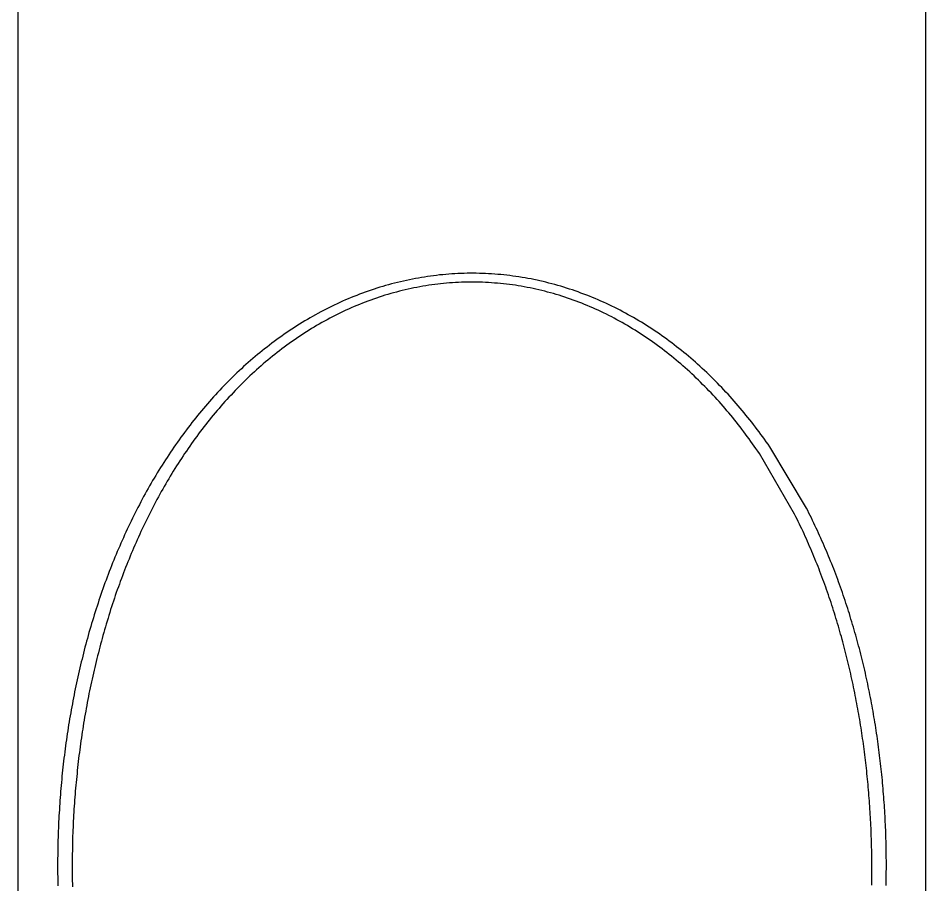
# Model space of a CAD drawing. Header units: millimetres. Extents: x 0 to 3800, y -67 to 2530.
# Drawn here: x 3326.22 to 3337.29, y 943.14 to 953.71 of the extents above; entities that cross this region are included whole.
import ezdxf

# ---------------------------------------------------------------- set-up
doc = ezdxf.new("R2010")
doc.units = ezdxf.units.MM
doc.layers.add('내부선 및 부속', color=4, linetype='Continuous')

msp = doc.modelspace()

# ---------------------------------------------------------------- linework, layer by layer
at = {"layer": '내부선 및 부속', "linetype": 'Continuous'}
for p, q in [((3326.223, 932.998), (3326.223, 975.274)), ((3337.286, 932.998), (3337.286, 975.274)), ((3335.687, 947.659), (3335.257, 948.398)), ((3335.83, 947.734), (3335.384, 948.481))]:
    msp.add_line(p, q, dxfattribs=at)
at = {"layer": '내부선 및 부속', "linetype": 'Continuous', "flags": 128}
for points in [[(3335.384, 948.481), (3335.363, 948.511), (3335.342, 948.542), (3335.32, 948.572), (3335.298, 948.602), (3335.276, 948.632), (3335.254, 948.662), (3335.232, 948.692), (3335.21, 948.721), (3335.187, 948.751), (3335.164, 948.78), (3335.141, 948.809), (3335.118, 948.839), (3335.094, 948.867), (3335.071, 948.896), (3335.047, 948.925), (3335.023, 948.953), (3334.999, 948.982), (3334.975, 949.01), (3334.95, 949.038), (3334.925, 949.066), (3334.901, 949.093), (3334.876, 949.121), (3334.85, 949.148), (3334.825, 949.175), (3334.799, 949.202), (3334.773, 949.229), (3334.747, 949.256), (3334.721, 949.282), (3334.695, 949.308), (3334.668, 949.334), (3334.642, 949.36), (3334.615, 949.386), (3334.587, 949.411), (3334.56, 949.437), (3334.533, 949.462), (3334.505, 949.487), (3334.477, 949.512), (3334.449, 949.536), (3334.421, 949.56), (3334.393, 949.584), (3334.364, 949.608), (3334.335, 949.632), (3334.306, 949.655), (3334.277, 949.678), (3334.248, 949.701), (3334.218, 949.724), (3334.189, 949.747), (3334.159, 949.769), (3334.129, 949.791), (3334.099, 949.813), (3334.068, 949.834), (3334.038, 949.856), (3334.007, 949.877), (3333.976, 949.897), (3333.945, 949.918), (3333.914, 949.938), (3333.883, 949.958), (3333.851, 949.978), (3333.82, 949.998), (3333.788, 950.017), (3333.756, 950.036), (3333.723, 950.055), (3333.691, 950.073), (3333.659, 950.091), (3333.626, 950.109), (3333.593, 950.127), (3333.56, 950.144), (3333.527, 950.161), (3333.494, 950.178), (3333.46, 950.194), (3333.427, 950.21), (3333.393, 950.226), (3333.359, 950.242), (3333.325, 950.257), (3333.291, 950.272), (3333.257, 950.287), (3333.222, 950.301), (3333.188, 950.315), (3333.153, 950.329), (3333.118, 950.342), (3333.083, 950.355), (3333.048, 950.368), (3333.013, 950.38), (3332.978, 950.392), (3332.943, 950.404), (3332.907, 950.416), (3332.872, 950.427), (3332.836, 950.437), (3332.8, 950.448), (3332.764, 950.458), (3332.728, 950.468), (3332.692, 950.477), (3332.656, 950.486), (3332.62, 950.495), (3332.583, 950.503), (3332.547, 950.511), (3332.51, 950.519), (3332.474, 950.526), (3332.437, 950.533), (3332.401, 950.539), (3332.401, 950.539), (3332.364, 950.545), (3332.327, 950.551), (3332.29, 950.557), (3332.253, 950.562), (3332.216, 950.567), (3332.179, 950.571), (3332.142, 950.575), (3332.105, 950.579), (3332.068, 950.582), (3332.031, 950.585), (3331.993, 950.587), (3331.956, 950.59), (3331.919, 950.591), (3331.882, 950.593), (3331.844, 950.594), (3331.807, 950.595), (3331.77, 950.595), (3331.732, 950.595), (3331.695, 950.595), (3331.658, 950.594), (3331.621, 950.593), (3331.583, 950.591), (3331.546, 950.589), (3331.509, 950.587), (3331.472, 950.585), (3331.434, 950.582), (3331.397, 950.578), (3331.36, 950.575), (3331.323, 950.57), (3331.286, 950.566), (3331.249, 950.561), (3331.212, 950.556), (3331.175, 950.55), (3331.139, 950.544), (3331.102, 950.538), (3331.065, 950.532), (3331.029, 950.525), (3330.992, 950.517), (3330.956, 950.509), (3330.919, 950.501), (3330.883, 950.493), (3330.847, 950.484), (3330.81, 950.475), (3330.774, 950.466), (3330.738, 950.456), (3330.702, 950.446), (3330.667, 950.435), (3330.631, 950.425), (3330.595, 950.413), (3330.56, 950.402), (3330.525, 950.39), (3330.489, 950.378), (3330.454, 950.366), (3330.419, 950.353), (3330.384, 950.34), (3330.349, 950.326), (3330.315, 950.313), (3330.28, 950.299), (3330.246, 950.284), (3330.212, 950.27), (3330.178, 950.255), (3330.144, 950.239), (3330.11, 950.224), (3330.076, 950.208), (3330.043, 950.192), (3330.009, 950.175), (3329.976, 950.158), (3329.943, 950.141), (3329.91, 950.124), (3329.877, 950.106), (3329.845, 950.088), (3329.812, 950.07), (3329.78, 950.051), (3329.748, 950.033), (3329.716, 950.014), (3329.684, 949.994), (3329.652, 949.975), (3329.621, 949.955), (3329.589, 949.935), (3329.558, 949.914), (3329.527, 949.894), (3329.496, 949.873), (3329.465, 949.852), (3329.435, 949.831), (3329.405, 949.809), (3329.374, 949.787), (3329.344, 949.765), (3329.315, 949.743), (3329.285, 949.72), (3329.256, 949.697), (3329.226, 949.674), (3329.197, 949.651), (3329.168, 949.628), (3329.14, 949.604), (3329.111, 949.58), (3329.083, 949.556), (3329.055, 949.532), (3329.027, 949.507), (3328.999, 949.482), (3328.971, 949.458), (3328.971, 949.458), (3328.944, 949.432), (3328.916, 949.407), (3328.889, 949.382), (3328.863, 949.356), (3328.836, 949.33), (3328.809, 949.304), (3328.783, 949.278), (3328.757, 949.251), (3328.731, 949.224), (3328.705, 949.198), (3328.68, 949.171), (3328.654, 949.143), (3328.629, 949.116), (3328.604, 949.089), (3328.579, 949.061), (3328.554, 949.033), (3328.53, 949.005), (3328.506, 948.977), (3328.481, 948.949), (3328.458, 948.92), (3328.434, 948.891), (3328.41, 948.863), (3328.387, 948.834), (3328.364, 948.805), (3328.341, 948.775), (3328.318, 948.746), (3328.295, 948.717), (3328.273, 948.687), (3328.251, 948.657), (3328.229, 948.627), (3328.207, 948.597), (3328.185, 948.567), (3328.163, 948.537), (3328.142, 948.506), (3328.121, 948.476), (3328.1, 948.445), (3328.079, 948.414), (3328.059, 948.383), (3328.038, 948.352), (3328.018, 948.321), (3327.998, 948.29), (3327.978, 948.258), (3327.958, 948.227), (3327.939, 948.195), (3327.919, 948.163), (3327.9, 948.132), (3327.881, 948.1), (3327.862, 948.068), (3327.843, 948.036), (3327.825, 948.003), (3327.806, 947.971), (3327.788, 947.939), (3327.77, 947.906), (3327.752, 947.873), (3327.735, 947.841), (3327.717, 947.808), (3327.7, 947.775), (3327.683, 947.742), (3327.666, 947.709), (3327.649, 947.676), (3327.632, 947.642), (3327.616, 947.609), (3327.599, 947.576), (3327.583, 947.542), (3327.567, 947.509), (3327.551, 947.475), (3327.536, 947.441), (3327.52, 947.407), (3327.505, 947.373), (3327.49, 947.339), (3327.475, 947.305), (3327.46, 947.271), (3327.445, 947.237), (3327.431, 947.203), (3327.416, 947.168), (3327.402, 947.134), (3327.388, 947.099), (3327.374, 947.065), (3327.36, 947.03), (3327.347, 946.996), (3327.333, 946.961), (3327.32, 946.926), (3327.307, 946.891), (3327.294, 946.856), (3327.281, 946.821), (3327.268, 946.786), (3327.256, 946.751), (3327.244, 946.716), (3327.231, 946.681), (3327.219, 946.645), (3327.207, 946.61), (3327.196, 946.575), (3327.184, 946.539), (3327.173, 946.504), (3327.161, 946.468), (3327.15, 946.433), (3327.139, 946.397), (3327.128, 946.361), (3327.118, 946.326), (3327.107, 946.29), (3327.107, 946.29), (3327.097, 946.254), (3327.086, 946.218), (3327.076, 946.182), (3327.066, 946.146), (3327.057, 946.111), (3327.047, 946.075), (3327.037, 946.039), (3327.028, 946.003), (3327.019, 945.966), (3327.01, 945.93), (3327.001, 945.894), (3326.992, 945.858), (3326.983, 945.822), (3326.974, 945.786), (3326.966, 945.749), (3326.958, 945.713), (3326.95, 945.677), (3326.942, 945.64), (3326.934, 945.604), (3326.926, 945.568), (3326.918, 945.531), (3326.911, 945.495), (3326.904, 945.458), (3326.896, 945.422), (3326.889, 945.385), (3326.883, 945.349), (3326.876, 945.312), (3326.869, 945.275), (3326.863, 945.239), (3326.856, 945.202), (3326.85, 945.166), (3326.844, 945.129), (3326.838, 945.092), (3326.832, 945.055), (3326.827, 945.019), (3326.821, 944.982), (3326.816, 944.945), (3326.81, 944.908), (3326.805, 944.871), (3326.8, 944.835), (3326.795, 944.798), (3326.79, 944.761), (3326.786, 944.724), (3326.781, 944.687), (3326.777, 944.65), (3326.773, 944.613), (3326.769, 944.576), (3326.765, 944.539), (3326.761, 944.502), (3326.757, 944.465), (3326.753, 944.428), (3326.75, 944.391), (3326.747, 944.354), (3326.743, 944.317), (3326.74, 944.28), (3326.737, 944.243), (3326.735, 944.206), (3326.732, 944.169), (3326.729, 944.132), (3326.727, 944.095), (3326.725, 944.058), (3326.722, 944.02), (3326.72, 943.983), (3326.718, 943.946), (3326.716, 943.909), (3326.715, 943.872), (3326.713, 943.835), (3326.712, 943.798), (3326.71, 943.76), (3326.709, 943.723), (3326.708, 943.686), (3326.707, 943.649), (3326.706, 943.612), (3326.706, 943.575), (3326.705, 943.537), (3326.705, 943.5), (3326.704, 943.463), (3326.704, 943.426), (3326.704, 943.389), (3326.704, 943.352), (3326.704, 943.314), (3326.704, 943.277), (3326.705, 943.24), (3326.705, 943.203), (3326.706, 943.166), (3326.707, 943.129)], [(3335.257, 948.398), (3335.237, 948.428), (3335.216, 948.458), (3335.195, 948.488), (3335.174, 948.518), (3335.153, 948.547), (3335.132, 948.577), (3335.11, 948.606), (3335.089, 948.636), (3335.067, 948.665), (3335.045, 948.694), (3335.023, 948.723), (3335, 948.751), (3334.978, 948.78), (3334.955, 948.808), (3334.932, 948.837), (3334.909, 948.865), (3334.886, 948.893), (3334.862, 948.921), (3334.839, 948.948), (3334.815, 948.976), (3334.791, 949.003), (3334.766, 949.031), (3334.742, 949.058), (3334.717, 949.085), (3334.693, 949.111), (3334.668, 949.138), (3334.643, 949.164), (3334.617, 949.19), (3334.592, 949.216), (3334.566, 949.242), (3334.54, 949.268), (3334.514, 949.293), (3334.488, 949.319), (3334.461, 949.344), (3334.435, 949.369), (3334.408, 949.393), (3334.381, 949.418), (3334.354, 949.442), (3334.326, 949.466), (3334.299, 949.49), (3334.271, 949.514), (3334.243, 949.537), (3334.215, 949.561), (3334.187, 949.584), (3334.159, 949.607), (3334.13, 949.629), (3334.101, 949.652), (3334.072, 949.674), (3334.043, 949.696), (3334.014, 949.717), (3333.984, 949.739), (3333.955, 949.76), (3333.925, 949.781), (3333.895, 949.801), (3333.865, 949.822), (3333.834, 949.842), (3333.804, 949.862), (3333.773, 949.882), (3333.742, 949.901), (3333.711, 949.92), (3333.68, 949.939), (3333.649, 949.958), (3333.617, 949.976), (3333.585, 949.994), (3333.553, 950.012), (3333.521, 950.029), (3333.489, 950.047), (3333.457, 950.064), (3333.424, 950.08), (3333.392, 950.097), (3333.359, 950.113), (3333.326, 950.128), (3333.293, 950.144), (3333.26, 950.159), (3333.226, 950.174), (3333.193, 950.188), (3333.159, 950.203), (3333.126, 950.216), (3333.092, 950.23), (3333.058, 950.243), (3333.024, 950.256), (3332.989, 950.269), (3332.955, 950.281), (3332.92, 950.293), (3332.886, 950.305), (3332.851, 950.316), (3332.816, 950.327), (3332.781, 950.338), (3332.746, 950.348), (3332.711, 950.358), (3332.676, 950.367), (3332.641, 950.376), (3332.605, 950.385), (3332.57, 950.394), (3332.534, 950.402), (3332.498, 950.41), (3332.463, 950.417), (3332.427, 950.424), (3332.391, 950.431), (3332.355, 950.437), (3332.355, 950.437), (3332.319, 950.443), (3332.283, 950.449), (3332.247, 950.454), (3332.21, 950.459), (3332.174, 950.463), (3332.138, 950.467), (3332.101, 950.471), (3332.065, 950.474), (3332.029, 950.477), (3331.992, 950.48), (3331.956, 950.482), (3331.919, 950.484), (3331.883, 950.486), (3331.846, 950.487), (3331.81, 950.488), (3331.773, 950.488), (3331.737, 950.488), (3331.7, 950.488), (3331.664, 950.487), (3331.627, 950.486), (3331.591, 950.485), (3331.554, 950.483), (3331.518, 950.48), (3331.481, 950.478), (3331.445, 950.475), (3331.408, 950.472), (3331.372, 950.468), (3331.336, 950.464), (3331.3, 950.459), (3331.263, 950.454), (3331.227, 950.449), (3331.191, 950.443), (3331.155, 950.437), (3331.119, 950.431), (3331.083, 950.424), (3331.047, 950.417), (3331.012, 950.41), (3330.976, 950.402), (3330.94, 950.394), (3330.905, 950.385), (3330.869, 950.377), (3330.834, 950.367), (3330.799, 950.358), (3330.764, 950.348), (3330.729, 950.338), (3330.694, 950.327), (3330.659, 950.316), (3330.624, 950.305), (3330.589, 950.293), (3330.555, 950.281), (3330.52, 950.269), (3330.486, 950.257), (3330.452, 950.244), (3330.418, 950.23), (3330.384, 950.217), (3330.35, 950.203), (3330.317, 950.189), (3330.283, 950.174), (3330.25, 950.16), (3330.217, 950.144), (3330.184, 950.129), (3330.151, 950.113), (3330.118, 950.097), (3330.085, 950.081), (3330.053, 950.064), (3330.021, 950.047), (3329.988, 950.03), (3329.956, 950.013), (3329.925, 949.995), (3329.893, 949.977), (3329.861, 949.958), (3329.83, 949.94), (3329.799, 949.921), (3329.768, 949.902), (3329.737, 949.882), (3329.706, 949.863), (3329.676, 949.843), (3329.645, 949.823), (3329.615, 949.802), (3329.585, 949.781), (3329.555, 949.76), (3329.525, 949.739), (3329.496, 949.718), (3329.467, 949.696), (3329.437, 949.674), (3329.408, 949.652), (3329.38, 949.63), (3329.351, 949.607), (3329.322, 949.584), (3329.294, 949.561), (3329.266, 949.538), (3329.238, 949.515), (3329.211, 949.491), (3329.183, 949.467), (3329.156, 949.443), (3329.129, 949.419), (3329.102, 949.394), (3329.075, 949.37), (3329.048, 949.345), (3329.022, 949.32), (3329.022, 949.32), (3328.995, 949.294), (3328.969, 949.269), (3328.944, 949.243), (3328.918, 949.217), (3328.892, 949.191), (3328.867, 949.165), (3328.842, 949.139), (3328.817, 949.112), (3328.792, 949.086), (3328.768, 949.059), (3328.743, 949.032), (3328.719, 949.004), (3328.695, 948.977), (3328.671, 948.949), (3328.647, 948.922), (3328.624, 948.894), (3328.601, 948.866), (3328.577, 948.838), (3328.555, 948.809), (3328.532, 948.781), (3328.509, 948.752), (3328.487, 948.724), (3328.465, 948.695), (3328.443, 948.666), (3328.421, 948.637), (3328.399, 948.607), (3328.378, 948.578), (3328.356, 948.549), (3328.335, 948.519), (3328.314, 948.489), (3328.293, 948.459), (3328.273, 948.429), (3328.252, 948.399), (3328.232, 948.369), (3328.212, 948.338), (3328.192, 948.308), (3328.173, 948.277), (3328.153, 948.247), (3328.134, 948.216), (3328.114, 948.185), (3328.095, 948.154), (3328.077, 948.123), (3328.058, 948.091), (3328.039, 948.06), (3328.021, 948.029), (3328.003, 947.997), (3327.985, 947.965), (3327.967, 947.934), (3327.949, 947.902), (3327.932, 947.87), (3327.914, 947.838), (3327.897, 947.806), (3327.88, 947.774), (3327.863, 947.741), (3327.847, 947.709), (3327.83, 947.677), (3327.814, 947.644), (3327.798, 947.611), (3327.782, 947.579), (3327.766, 947.546), (3327.75, 947.513), (3327.734, 947.48), (3327.719, 947.447), (3327.704, 947.414), (3327.689, 947.381), (3327.674, 947.348), (3327.659, 947.314), (3327.644, 947.281), (3327.63, 947.247), (3327.616, 947.214), (3327.602, 947.18), (3327.588, 947.147), (3327.574, 947.113), (3327.56, 947.079), (3327.546, 947.045), (3327.533, 947.011), (3327.52, 946.977), (3327.507, 946.943), (3327.494, 946.909), (3327.481, 946.875), (3327.468, 946.841), (3327.456, 946.807), (3327.444, 946.772), (3327.431, 946.738), (3327.419, 946.703), (3327.407, 946.669), (3327.396, 946.634), (3327.384, 946.6), (3327.373, 946.565), (3327.361, 946.53), (3327.35, 946.496), (3327.339, 946.461), (3327.328, 946.426), (3327.318, 946.391), (3327.307, 946.356), (3327.296, 946.321), (3327.286, 946.286), (3327.276, 946.251), (3327.266, 946.216), (3327.256, 946.181), (3327.256, 946.181), (3327.246, 946.146), (3327.237, 946.111), (3327.227, 946.075), (3327.218, 946.04), (3327.209, 946.005), (3327.2, 945.969), (3327.191, 945.934), (3327.182, 945.899), (3327.173, 945.863), (3327.165, 945.828), (3327.156, 945.792), (3327.148, 945.757), (3327.14, 945.721), (3327.132, 945.686), (3327.124, 945.65), (3327.116, 945.615), (3327.108, 945.579), (3327.101, 945.543), (3327.094, 945.508), (3327.086, 945.472), (3327.079, 945.436), (3327.072, 945.4), (3327.065, 945.365), (3327.059, 945.329), (3327.052, 945.293), (3327.046, 945.257), (3327.039, 945.221), (3327.033, 945.185), (3327.027, 945.149), (3327.021, 945.113), (3327.015, 945.077), (3327.01, 945.041), (3327.004, 945.005), (3326.999, 944.969), (3326.993, 944.933), (3326.988, 944.897), (3326.983, 944.861), (3326.978, 944.825), (3326.974, 944.789), (3326.969, 944.753), (3326.964, 944.717), (3326.96, 944.681), (3326.956, 944.645), (3326.951, 944.608), (3326.947, 944.572), (3326.943, 944.536), (3326.94, 944.5), (3326.936, 944.464), (3326.932, 944.427), (3326.929, 944.391), (3326.926, 944.355), (3326.922, 944.319), (3326.919, 944.282), (3326.916, 944.246), (3326.914, 944.21), (3326.911, 944.173), (3326.908, 944.137), (3326.906, 944.101), (3326.903, 944.064), (3326.901, 944.028), (3326.899, 943.992), (3326.897, 943.955), (3326.895, 943.919), (3326.893, 943.883), (3326.892, 943.846), (3326.89, 943.81), (3326.889, 943.774), (3326.887, 943.737), (3326.886, 943.701), (3326.885, 943.664), (3326.884, 943.628), (3326.883, 943.592), (3326.883, 943.555), (3326.882, 943.519), (3326.882, 943.482), (3326.881, 943.446), (3326.881, 943.41), (3326.881, 943.373), (3326.881, 943.337), (3326.881, 943.3), (3326.881, 943.264), (3326.882, 943.228), (3326.882, 943.191), (3326.883, 943.155), (3326.883, 943.118)], [(3336.802, 943.132), (3336.803, 943.166), (3336.803, 943.2), (3336.804, 943.234), (3336.804, 943.268), (3336.804, 943.302), (3336.805, 943.336), (3336.805, 943.369), (3336.805, 943.403), (3336.805, 943.437), (3336.804, 943.471), (3336.804, 943.505), (3336.804, 943.539), (3336.803, 943.573), (3336.802, 943.606), (3336.802, 943.64), (3336.801, 943.674), (3336.8, 943.708), (3336.799, 943.742), (3336.798, 943.776), (3336.797, 943.81), (3336.795, 943.843), (3336.795, 943.843), (3336.794, 943.877), (3336.792, 943.911), (3336.791, 943.945), (3336.789, 943.979), (3336.787, 944.012), (3336.785, 944.046), (3336.783, 944.08), (3336.781, 944.114), (3336.778, 944.147), (3336.776, 944.181), (3336.773, 944.215), (3336.771, 944.249), (3336.768, 944.282), (3336.765, 944.316), (3336.762, 944.35), (3336.759, 944.384), (3336.756, 944.417), (3336.753, 944.451), (3336.75, 944.485), (3336.746, 944.518), (3336.743, 944.552), (3336.739, 944.586), (3336.735, 944.619), (3336.731, 944.653), (3336.727, 944.687), (3336.723, 944.72), (3336.719, 944.754), (3336.715, 944.787), (3336.71, 944.821), (3336.706, 944.855), (3336.701, 944.888), (3336.696, 944.922), (3336.691, 944.955), (3336.686, 944.989), (3336.681, 945.022), (3336.676, 945.056), (3336.671, 945.089), (3336.665, 945.123), (3336.66, 945.156), (3336.654, 945.19), (3336.648, 945.223), (3336.643, 945.257), (3336.637, 945.29), (3336.631, 945.324), (3336.624, 945.357), (3336.618, 945.39), (3336.612, 945.424), (3336.605, 945.457), (3336.598, 945.491), (3336.592, 945.524), (3336.585, 945.557), (3336.578, 945.591), (3336.571, 945.624), (3336.563, 945.657), (3336.556, 945.69), (3336.549, 945.723), (3336.541, 945.757), (3336.533, 945.79), (3336.525, 945.823), (3336.518, 945.856), (3336.509, 945.889), (3336.501, 945.922), (3336.493, 945.955), (3336.485, 945.988), (3336.476, 946.021), (3336.467, 946.054), (3336.459, 946.087), (3336.45, 946.12), (3336.441, 946.153), (3336.432, 946.185), (3336.422, 946.218), (3336.413, 946.251), (3336.404, 946.284), (3336.394, 946.316), (3336.384, 946.349), (3336.374, 946.381), (3336.364, 946.414), (3336.354, 946.447), (3336.344, 946.479), (3336.334, 946.511), (3336.323, 946.544), (3336.313, 946.576), (3336.302, 946.608), (3336.291, 946.641), (3336.28, 946.673), (3336.269, 946.705), (3336.258, 946.737), (3336.246, 946.769), (3336.235, 946.801), (3336.223, 946.833), (3336.212, 946.865), (3336.2, 946.897), (3336.188, 946.928), (3336.176, 946.96), (3336.163, 946.992), (3336.151, 947.023), (3336.139, 947.055), (3336.126, 947.087), (3336.113, 947.118), (3336.1, 947.149), (3336.1, 947.149), (3336.087, 947.181), (3336.074, 947.212), (3336.061, 947.243), (3336.047, 947.274), (3336.034, 947.305), (3336.02, 947.336), (3336.006, 947.367), (3335.992, 947.398), (3335.978, 947.429), (3335.964, 947.46), (3335.95, 947.491), (3335.935, 947.521), (3335.921, 947.552), (3335.906, 947.582), (3335.891, 947.613), (3335.876, 947.643), (3335.861, 947.673), (3335.846, 947.704), (3335.83, 947.734), (3335.83, 947.734)], [(3336.626, 943.136), (3336.626, 943.169), (3336.627, 943.203), (3336.627, 943.236), (3336.627, 943.269), (3336.628, 943.302), (3336.628, 943.336), (3336.628, 943.369), (3336.628, 943.402), (3336.627, 943.435), (3336.627, 943.468), (3336.627, 943.502), (3336.626, 943.535), (3336.626, 943.568), (3336.625, 943.601), (3336.624, 943.635), (3336.623, 943.668), (3336.622, 943.701), (3336.621, 943.734), (3336.62, 943.768), (3336.619, 943.801), (3336.618, 943.834), (3336.618, 943.834), (3336.616, 943.867), (3336.615, 943.9), (3336.613, 943.934), (3336.611, 943.967), (3336.609, 944), (3336.607, 944.033), (3336.605, 944.066), (3336.603, 944.099), (3336.601, 944.133), (3336.598, 944.166), (3336.596, 944.199), (3336.593, 944.232), (3336.591, 944.265), (3336.588, 944.298), (3336.585, 944.331), (3336.582, 944.364), (3336.579, 944.397), (3336.576, 944.43), (3336.573, 944.464), (3336.569, 944.497), (3336.566, 944.53), (3336.562, 944.563), (3336.559, 944.596), (3336.555, 944.629), (3336.551, 944.662), (3336.547, 944.695), (3336.543, 944.728), (3336.539, 944.761), (3336.534, 944.794), (3336.53, 944.827), (3336.525, 944.86), (3336.521, 944.893), (3336.516, 944.926), (3336.511, 944.959), (3336.506, 944.992), (3336.501, 945.024), (3336.496, 945.057), (3336.491, 945.09), (3336.486, 945.123), (3336.48, 945.156), (3336.475, 945.189), (3336.469, 945.222), (3336.463, 945.255), (3336.457, 945.287), (3336.451, 945.32), (3336.445, 945.353), (3336.439, 945.386), (3336.433, 945.419), (3336.426, 945.451), (3336.42, 945.484), (3336.413, 945.517), (3336.406, 945.55), (3336.4, 945.582), (3336.393, 945.615), (3336.385, 945.648), (3336.378, 945.68), (3336.371, 945.713), (3336.364, 945.745), (3336.356, 945.778), (3336.348, 945.811), (3336.341, 945.843), (3336.333, 945.876), (3336.325, 945.908), (3336.317, 945.94), (3336.309, 945.973), (3336.3, 946.005), (3336.292, 946.037), (3336.283, 946.07), (3336.275, 946.102), (3336.266, 946.134), (3336.257, 946.167), (3336.248, 946.199), (3336.239, 946.231), (3336.23, 946.263), (3336.22, 946.295), (3336.211, 946.327), (3336.201, 946.359), (3336.191, 946.391), (3336.182, 946.423), (3336.172, 946.455), (3336.162, 946.487), (3336.151, 946.518), (3336.141, 946.55), (3336.131, 946.582), (3336.12, 946.614), (3336.109, 946.645), (3336.099, 946.677), (3336.088, 946.708), (3336.077, 946.74), (3336.066, 946.771), (3336.054, 946.803), (3336.043, 946.834), (3336.031, 946.865), (3336.02, 946.896), (3336.008, 946.928), (3335.996, 946.959), (3335.984, 946.99), (3335.972, 947.021), (3335.96, 947.052), (3335.947, 947.083), (3335.947, 947.083), (3335.935, 947.114), (3335.922, 947.144), (3335.909, 947.175), (3335.896, 947.206), (3335.883, 947.236), (3335.87, 947.267), (3335.857, 947.298), (3335.843, 947.328), (3335.83, 947.358), (3335.816, 947.389), (3335.802, 947.419), (3335.789, 947.449), (3335.774, 947.479), (3335.76, 947.509), (3335.746, 947.539), (3335.731, 947.569), (3335.717, 947.599), (3335.702, 947.629), (3335.687, 947.659), (3335.687, 947.659)]]:
    msp.add_lwpolyline(points, dxfattribs=at)

doc.saveas('drawing.dxf')
